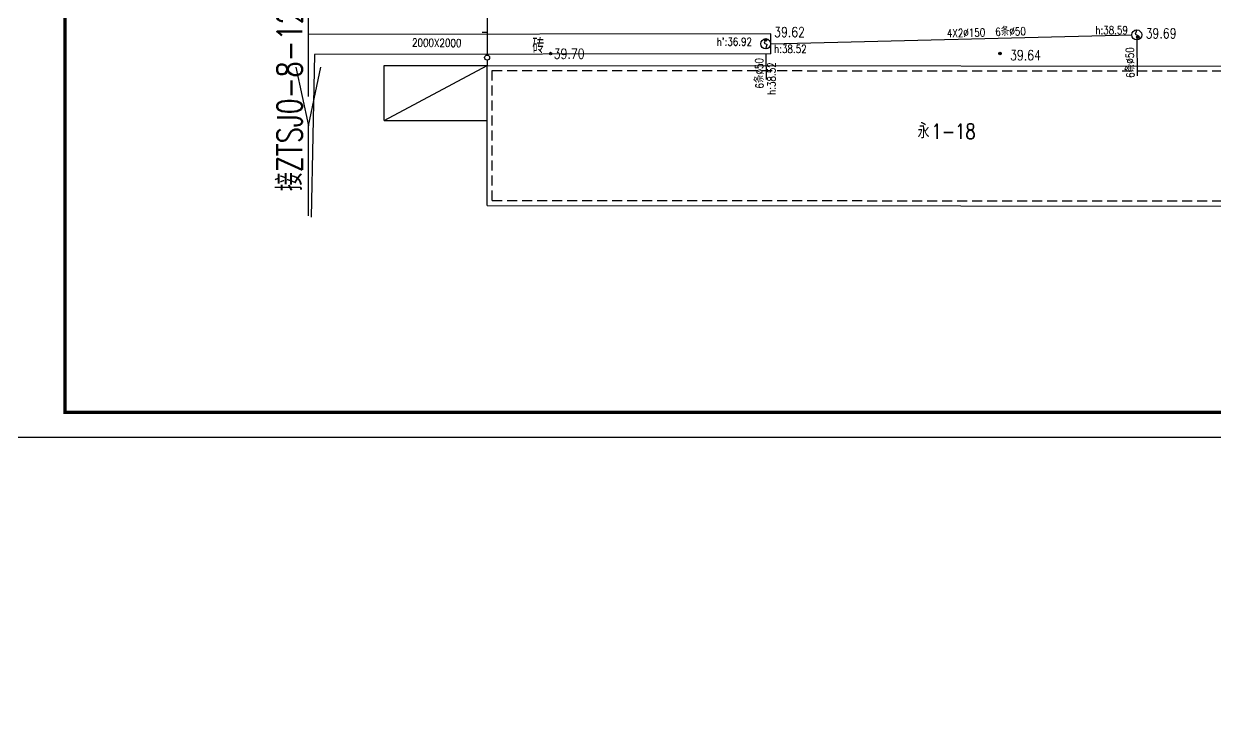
# Model space of a CAD drawing. Header units: inches. Extents: x 505347 to 508499, y 312634 to 313316.
# Drawn here: x 505842.3 to 505961.5, y 312634 to 312702.9 of the extents above; entities that cross this region are included whole.
import ezdxf
from ezdxf.enums import TextEntityAlignment as Align
from ezdxf.lldxf.tags import DXFTag

# ---------------------------------------------------------------- set-up
doc = ezdxf.new("R2010")
doc.units = ezdxf.units.IN
doc.header["$LTSCALE"] = 0.5
doc.header["$MEASUREMENT"] = 0
doc.linetypes.add('XX21', pattern=[3, 2, -1])
for name, color, linetype in [('3_RDCAD', 4, 'Continuous'), ('4_RDCAD', 7, 'Continuous'), ('BJ02', 7, 'Continuous'), ('BJ08', 7, 'Continuous'), ('BJ10', 7, 'Continuous'), ('PAPERFRAME', 7, 'Continuous'), ('底图', 7, 'Continuous'), ('电力井', 1, 'Continuous'), ('电力注记', 1, 'Continuous'), ('电力管线', 1, 'Continuous'), ('电力高程表', 1, 'Continuous')]:
    doc.layers.add(name, color=color, linetype=linetype)
doc.styles.add('HZ', font='simplex.shx', dxfattribs={"bigfont": 'hztxt'})
doc.styles.add('STYLE1', font='')
doc.styles.add('单线宋体', font='txt.shx', dxfattribs={"width": 0.75, "bigfont": 'hztxt.shx'})
doc.styles.add('标题文字', font='', dxfattribs={"width": 0.68})
doc.styles.get('STYLE1').set_extended_font_data('SimSun')
doc.styles.get('标题文字').set_extended_font_data('SimSun')
tags = doc.linetypes.add('DL', pattern='A,15,-4.925,[130,ltypeshp.shx,S=0.5,R=330,X=-0.15,Y=0.433],0,[130,ltypeshp.shx,S=0.4,R=90,X=0,Y=0],-0.15,[130,ltypeshp.shx,S=0.5,R=150,X=0,Y=-0.433],-4.925,15', length=40).pattern_tags.tags
tags[32:33] = [DXFTag(74, 4), DXFTag(75, 0), DXFTag(340, '0'), DXFTag(46, 1.0), DXFTag(50, 0.0), DXFTag(44, 0.0), DXFTag(45, 0.0)]
tags[30:31] = [DXFTag(74, 4), DXFTag(75, 0), DXFTag(340, '0'), DXFTag(46, 1.0), DXFTag(50, 0.0), DXFTag(44, 0.0), DXFTag(45, 0.0)]
tags[4:5] = [DXFTag(74, 4), DXFTag(75, 0), DXFTag(340, '0'), DXFTag(46, 1.0), DXFTag(50, 0.0), DXFTag(44, 0.0), DXFTag(45, 0.0)]

# ---------------------------------------------------------------- blocks, each defined once
blk = doc.blocks.new('B547')
at = {"linetype": 'Continuous'}
for p, q in [((0, 1), (-0.31427, 0.111111)), ((-0.31427, 0.111111), (0.31427, -0.111111)), ((0, -1), (0.31427, -0.111111))]:
    blk.add_line(p, q, dxfattribs=at)
blk.add_circle((0, 0), 1)
blk = doc.blocks.new('B8211')
blk.add_hatch(color=256).paths.add_polyline_path([(0.25, 0, 1), (-0.25, 0, 1)])
blk.add_circle((0, 0), 0.25)
blk = doc.blocks.new('111111')
for p, q in [((518343.58, 303505.11), (518748.58, 303505.11)), ((518331.08, 303502.61), (518751.08, 303502.61))]:
    blk.add_line(p, q)
at = {"const_width": 0.35}
blk.add_lwpolyline([(518343.58, 303648.56), (518748.58, 303648.56), (518748.58, 303505.11), (518343.58, 303505.11)], close=True, dxfattribs=at)
blk = doc.blocks.new('RDCADTITLE')
at = {"color": 0, "ltscale": 10}
blk.add_lwpolyline([(-180, 30, 0, 0, 0), (0, 30, 0.5, 180, 0)], format="xyseb", dxfattribs=at)
at = {"style": 'STYLE1', "width": 0.75}
for tag, p in [('A1', (-145, 26.25)), ('B1', (-100, 26.25)), ('A3', (-145, 18.75)), ('B2', (-100, 18.75)), ('A4', (-145, 11.25)), ('B3', (-100, 11.25)), ('A4', (-145, 3.75)), ('B4', (-100, 3.75))]:
    blk.add_attdef(tag, text='', height=2.8, dxfattribs=at).set_placement(p, align=Align.MIDDLE_CENTER)
at = {"layer": '4_RDCAD', "style": '标题文字', "width": 0.65}
for tag, height, p in [('C2', 3.4, (-45, 17.95)), ('C3', 3.4, (-45, 11.75)), ('ZTSJ4-09-系统立项编码-流水号+设计阶段-专业代码-图号', 2.8, (-37.62, 3.75))]:
    blk.add_attdef(tag, text='', height=height, dxfattribs=at).set_placement(p, align=Align.MIDDLE_CENTER)
blk = doc.blocks.new('M9502')
at = {"linetype": 'Continuous'}
for p, q in [((4.125, 1.25), (2.5, 0)), ((7.5, 0), (5.875, 1.25)), ((14.125, 1.25), (12.5, 0)), ((17.5, 0), (15.875, 1.25)), ((2.5, 0), (0, 0)), ((2.5, 0), (4.125, -1.25)), ((6.6875, 0), (3.3125, 0)), ((5.875, -1.25), (7.5, 0)), ((12.5, 0), (7.5, 0)), ((12.5, 0), (14.125, -1.25)), ((16.6875, 0), (13.3125, 0)), ((15.875, -1.25), (17.5, 0)), ((20, 0), (17.5, 0))]:
    blk.add_line(p, q, dxfattribs=at)

msp = doc.modelspace()

# ---------------------------------------------------------------- linework, layer by layer
at = {"layer": 'BJ02', "linetype": 'Continuous', "elevation": 82.3}
for points in [[(505888.66, 312704.23), (505888.65, 312699.73)], [(505888.65, 312701.98), (505888.15, 312701.98)], [(505888.65, 312699.23), (505888.65, 312698.69)]]:
    msp.add_lwpolyline(points, dxfattribs=at)
at = {"layer": 'BJ02', "elevation": 182.27}
for points in [[(505878.37, 312698.7), (505888.65, 312698.69)], [(505878.37, 312693.2), (505878.37, 312698.7)], [(505878.37, 312693.2), (505888.65, 312698.69)], [(505888.64, 312684.69), (505888.65, 312698.69)], [(505888.65, 312698.69), (505983.41, 312698.63)], [(505878.37, 312693.2), (505888.64, 312693.19)], [(505888.64, 312684.69), (505983.4, 312684.63)]]:
    msp.add_lwpolyline(points, dxfattribs=at)
at = {"layer": 'BJ02', "linetype": 'XX21', "elevation": 182.27}
for points in [[(505889.14, 312685.19), (505889.15, 312698.19)], [(505889.15, 312698.19), (505982.91, 312698.13)], [(505889.14, 312685.19), (505982.9, 312685.13)]]:
    msp.add_lwpolyline(points, dxfattribs=at)
at = {"layer": 'BJ02', "linetype": 'Continuous'}
msp.add_circle((505888.65, 312699.48, 82.3), 0.25, dxfattribs=at)
at = {"layer": '电力管线', "elevation": 82.3}
for points in [[(505917.01, 312701.85), (505870.78, 312701.79)], [(505871.38, 312699.79), (505871.07, 312683.5)], [(505917.01, 312699.85), (505871.38, 312699.79)]]:
    msp.add_lwpolyline(points, dxfattribs=at)
at = {"layer": '电力管线', "linetype": 'DL', "elevation": 82.3}
for points in [[(505917.01, 312699.85), (505917.01, 312701.85)], [(505917.01, 312700.87), (505953.11, 312701.74)], [(505953.62, 312701.25), (505953.64, 312697.66)], [(505916.52, 312699.85), (505916.54, 312697.27)]]:
    msp.add_lwpolyline(points, dxfattribs=at)

# ---------------------------------------------------------------- block references
msp.add_blockref('111111', (-12497.14, 9158.89, 82.3))
at = {"layer": '3_RDCAD', "xscale": 3.603068985627033, "zscale": 3.603068985593794, "rotation": 270}
msp.add_blockref('M9502', (505870.78, 312755.71, 121.41), dxfattribs=at)
at = {"layer": 'BJ08', "xscale": 0.5, "yscale": 0.5, "zscale": 0.5}
for p in [(505916.51, 312701.25, 121.92), (505953.72, 312701.54, 121.99), (505895, 312699.88, 122), (505939.93, 312699.89, 121.94)]:
    msp.add_blockref('B8211', p, dxfattribs=at)
at = {"layer": 'PAPERFRAME', "ltscale": 0.15873, "xscale": 0.5, "yscale": 0.5, "zscale": 0.5}
msp.add_blockref('RDCADTITLE', (505831.44, 312664, 82.3), dxfattribs=at)
at = {"layer": '电力井', "xscale": 0.5, "yscale": 0.5, "zscale": 0.5}
for p in [(505953.61, 312701.75, 182.17), (505916.51, 312700.85, 82.3)]:
    msp.add_blockref('B547', p, dxfattribs=at)

# ---------------------------------------------------------------- texts
at = {"layer": 'BJ08', "style": 'HZ', "width": 0.8}
for s, p in [('39.62', (505917.35, 312701.53, 121.92)), ('39.69', (505954.5, 312701.4, 121.99)), ('39.70', (505895.31, 312699.37, 122)), ('39.64', (505940.94, 312699.22, 121.94))]:
    msp.add_text(s, height=1, dxfattribs=at).set_placement(p)
at = {"layer": 'BJ10', "linetype": 'Continuous', "style": 'HZ', "width": 0.8}
for s, p in [('砖', (505893.17, 312699.9, 82.3)), ('永', (505931.69, 312691.4, 82.3)), ('1-18', (505933.08, 312691.35, 82.3))]:
    msp.add_text(s, height=1.5, dxfattribs=at).set_placement(p)
at = {"layer": '底图', "color": 0, "linetype": 'Continuous', "style": '单线宋体', "width": 0.75}
msp.add_text('接ZTSJ0-8-12-B0102-0015(115)S-GD-02(3/4)图', height=2.5, rotation=90.0133, dxfattribs=at).set_placement((505868.89, 312718.91, 102.38), align=Align.MIDDLE_CENTER)
at = {"layer": '电力注记', "style": 'HZ', "width": 0.8}
for s, rotation, p in [('4X2%%C150', 1.3153, (505934.63, 312701.51, 82.3)), ('6条%%C50', 1.3153, (505939.47, 312701.65, 82.3)), ('2000X2000', 359.3942, (505881.14, 312700.58, 82.3)), ('6条%%C50', 91.2392, (505953.38, 312697.46, 82.3)), ('6条%%C50', 91.2392, (505916.31, 312696.38, 82.3))]:
    msp.add_text(s, height=0.8, rotation=rotation, dxfattribs=at).set_placement(p)
at = {"layer": '电力高程表', "style": 'HZ', "width": 0.8}
for s, p in [('h:38.59', (505949.46, 312701.82, 82.3)), ("h':36.92", (505911.6, 312700.67, 82.3)), ('h:38.52', (505917.34, 312699.95, 82.3))]:
    msp.add_text(s, height=0.8, dxfattribs=at).set_placement(p)
msp.add_text('h:38.52', height=0.8, rotation=90, dxfattribs=at).set_placement((505917.49, 312695.74, 82.3))

doc.saveas('drawing.dxf')
